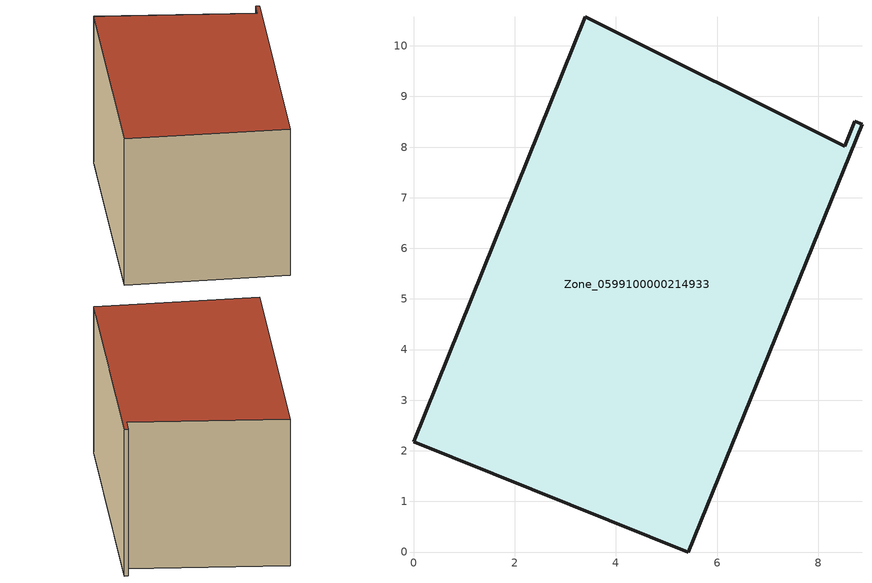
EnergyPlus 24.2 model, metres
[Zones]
Zone_0599100000214933
 floor ground (C_G): 3.4,10.57 8.52,8.02 8.72,8.51 8.86,8.45 5.43,0 0,2.18 z0.31
 wall outside (C_F): 5.43,0 8.86,8.45 8.72,8.51 8.52,8.02 3.4,10.57 0,2.18 5.43,0 z0.31:6.13
 roof outside (C_R): 8.52,8.02 3.4,10.57 0,2.18 5.43,0 8.86,8.45 8.72,8.51 z6.13
[BUILDING]
Pand.0599100000214933: North Axis=0; Terrain=City; Loads Convergence Tolerance Value=0.04; Temperature Convergence Tolerance Value=0.4; Solar Distribution=FullExterior; Maximum Number of Warmup Days=25; Minimum Number of Warmup Days=1
[Site:Location]
Rotterdam.The.Hague.AP_ZH_NLD Design_Conditions: Latitude=51.96; Longitude=4.45; Time Zone=1; Elevation=-4.5
[SITE:GROUNDTEMPERATURE:BUILDINGSURFACE]
18, 18, 18, 18, 18, 18, 18, 18, 18, 18, 18, 18
[MATERIAL] Thermal Absorptance=0.9; Solar Absorptance=0.7; Visible Absorptance=0.7
Name | Roughness | Thickness | Conductivity | Density | Specific Heat
G.TI.1975-1991 | MediumSmooth | 0.15 | 0.288461 | 540 | 1210
F.TI.1975-1991 | Rough | 0.3 | 0.230769 | 1920 | 840
R.TI.1975-1991 | MediumRough | 0.2 | 0.153846 | 1500 | 1000
[CONSTRUCTION]
C_G: G.TI.1975-1991
C_F: F.TI.1975-1991
C_R: R.TI.1975-1991
[ZONE]
Zone_0599100000214933: Type=1; Multiplier=1; Ceiling Height=Autocalculate; Volume=Autocalculate; Floor Area=autocalculate; Part of Total Floor Area=Yes
[ZONEINFILTRATION:DESIGNFLOWRATE]
Infil_Zone_0599100000214933: Zone or ZoneList or Space or SpaceList=Zone_0599100000214933; Schedule=AlwaysOn; Design Flow Rate Calculation Method=Flow/Area; Flow Rate per Floor Area=0.003; Constant Term Coefficient=1; Temperature Term Coefficient=0; Velocity Term Coefficient=0; Velocity Squared Term Coefficient=0
[HVACTEMPLATE:ZONE:IDEALLOADSAIRSYSTEM]
Zone_0599100000214933: Maximum Heating Supply Air Temperature=50; Minimum Cooling Supply Air Temperature=13; Maximum Heating Supply Air Humidity Ratio=0.0156; Minimum Cooling Supply Air Humidity Ratio=0.0077; Heating Limit=NoLimit; Cooling Limit=NoLimit; Dehumidification Control Type=ConstantSensibleHeatRatio; Cooling Sensible Heat Ratio=0.7; Dehumidification Setpoint=60; Humidification Control Type=None; Humidification Setpoint=30; Outdoor Air Method=None; Outdoor Air Flow Rate per Person=0.00944; Outdoor Air Flow Rate per Zone Floor Area=0; Outdoor Air Flow Rate per Zone=0; Demand Controlled Ventilation Type=None; Outdoor Air Economizer Type=NoEconomizer; Heat Recovery Type=None; Sensible Heat Recovery Effectiveness=0.7; Latent Heat Recovery Effectiveness=0.65
[ZONECONTROL:THERMOSTAT]
ThermostatControl_Zone_0599100000214933: Zone or ZoneList=Zone_0599100000214933; Control Type Schedule=DualSetpointControlType; Control 1=Thermostat_Zone_0599100000214933; Temperature Difference Between Cutout And Setpoint=0
[THERMOSTATSETPOINT:DUALSETPOINT]
Thermostat_Zone_0599100000214933: Heating Setpoint Temperature Schedule=HeatingSetpoint_Zone_0599100000214933; Cooling Setpoint Temperature Schedule=CoolingSetpoint_Zone_0599100000214933
[SCHEDULE:COMPACT]
HeatingSetpoint_Zone_0599100000214933: Through: 12/31, For: AllDays, Until: 24:00, 21
CoolingSetpoint_Zone_0599100000214933: Through: 12/31, For: AllDays, Until: 24:00, 24
DualSetpointControlType: Through: 12/31, For: AllDays, Until: 24:00, 4
AlwaysOn: Through: 12/31, For: AllDays, Until: 24:00, 1
